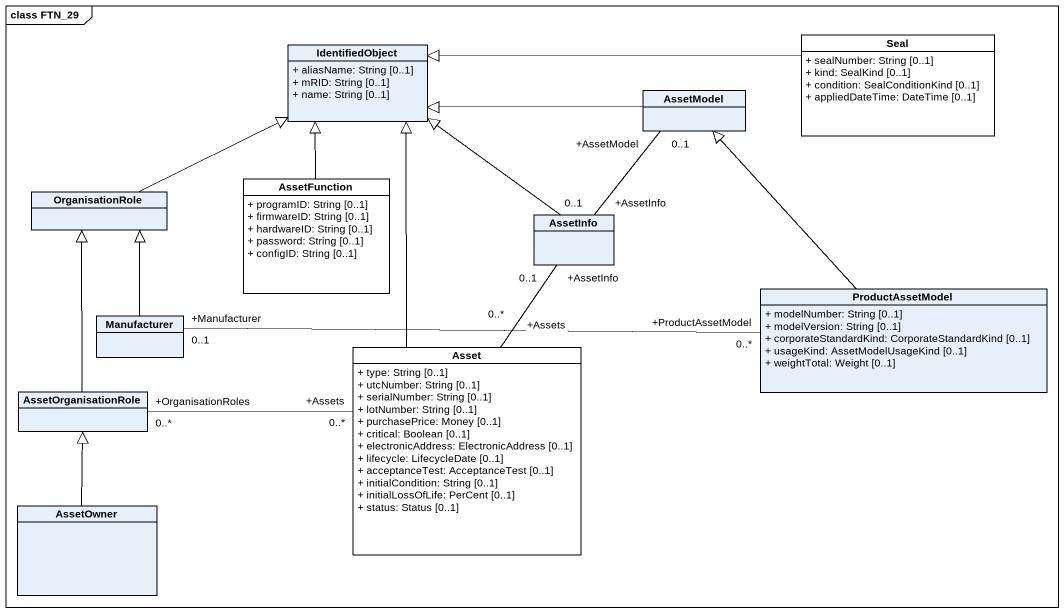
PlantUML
@startuml
mainframe class FTN_29
hide circle
hide empty members
skinparam classAttributeIconSize 0
class Seal #FFFFFF {
  + sealNumber: String [0..1]
  + kind: SealKind [0..1]
  + condition: SealConditionKind [0..1]
  + appliedDateTime: DateTime [0..1]
}
class IdentifiedObject {
  + aliasName: String [0..1]
  + mRID: String [0..1]
  + name: String [0..1]
}
class AssetModel
class OrganisationRole
class AssetFunction #FFFFFF {
  + programID: String [0..1]
  + firmwareID: String [0..1]
  + hardwareID: String [0..1]
  + password: String [0..1]
  + configID: String [0..1]
}
class AssetInfo
class ProductAssetModel {
  + modelNumber: String [0..1]
  + modelVersion: String [0..1]
  + corporateStandardKind: CorporateStandardKind [0..1]
  + usageKind: AssetModelUsageKind [0..1]
  + weightTotal: Weight [0..1]
}
class Manufacturer
class Asset #FFFFFF {
  + type: String [0..1]
  + utcNumber: String [0..1]
  + serialNumber: String [0..1]
  + lotNumber: String [0..1]
  + purchasePrice: Money [0..1]
  + critical: Boolean [0..1]
  + electronicAddress: ElectronicAddress [0..1]
  + lifecycle: LifecycleDate [0..1]
  + acceptanceTest: AcceptanceTest [0..1]
  + initialCondition: String [0..1]
  + initialLossOfLife: PerCent [0..1]
  + status: Status [0..1]
}
class AssetOrganisationRole
class AssetOwner
Seal -left-|> IdentifiedObject
AssetModel -left-|> IdentifiedObject
AssetModel "+AssetModel\n0..1" -- "+AssetInfo\n0..1" AssetInfo
OrganisationRole -right-|> IdentifiedObject
AssetFunction -up-|> IdentifiedObject
AssetInfo -up-|> IdentifiedObject
ProductAssetModel -up-|> AssetModel
ProductAssetModel "+ProductAssetModel\n0..*" -left- "+Manufacturer\n0..1" Manufacturer
Manufacturer -up-|> OrganisationRole
Asset -up-|> IdentifiedObject
Asset "+Assets\n0..*" -up- "+AssetInfo\n0..1" AssetInfo
Asset "+Assets\n0..*" -left- "+OrganisationRoles\n0..*" AssetOrganisationRole
AssetOrganisationRole -up-|> OrganisationRole
AssetOwner -up-|> AssetOrganisationRole
@enduml
